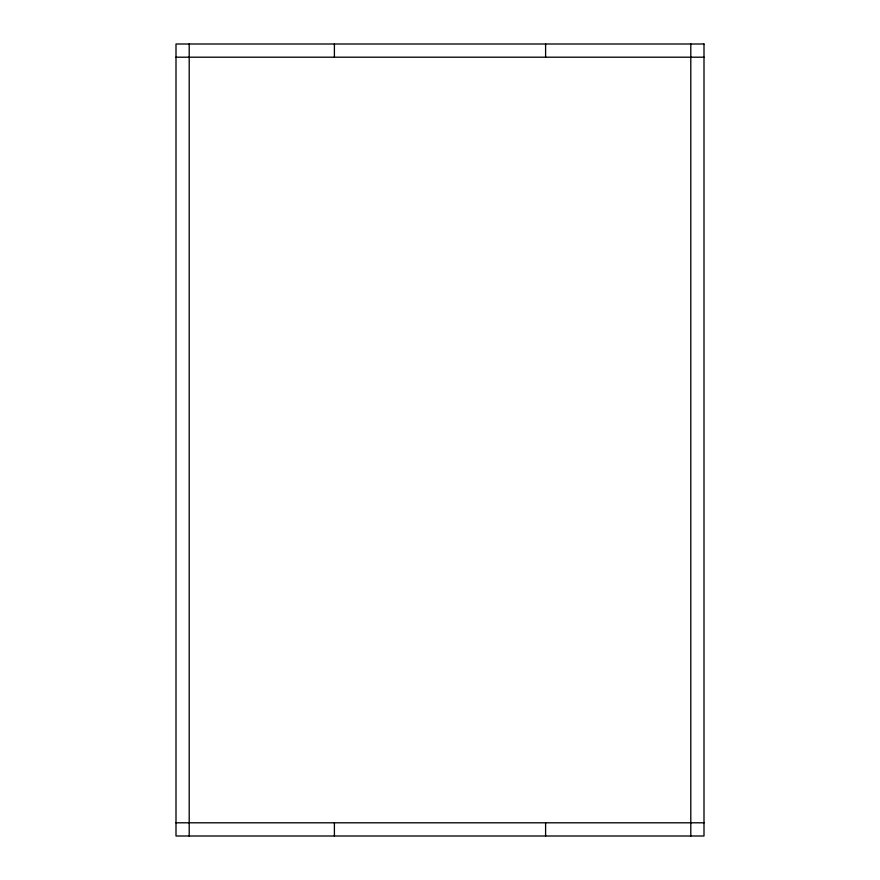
<?xml version="1.0" encoding="UTF-8"?>
<svg xmlns="http://www.w3.org/2000/svg" width="880" height="880" viewBox="0 0 880 880"><rect width="100%" height="100%" fill="white"/><g stroke="black" fill="none" stroke-linecap="round" stroke-linejoin="round"><path stroke-width="1.32" d="M176 57.2L704 57.2M176 822.8L704 822.8M690.8 44L690.8 836M545.6 44L545.6 57.2M545.6 822.8L545.6 836M334.4 44L334.4 57.2M334.4 822.8L334.4 836M189.2 44L189.2 836M704 44L176 44L176 836L704 836L704 44"/></g></svg>
